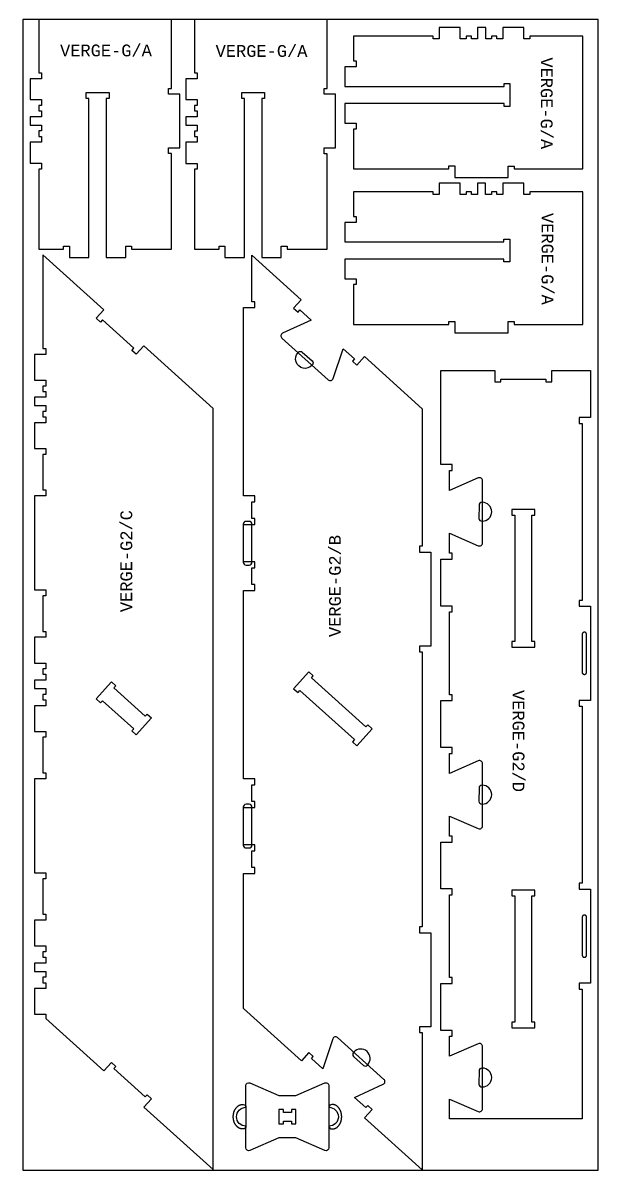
# Model space of a CAD drawing. Extents: x 0 to 12772, y 0 to 23683.
# Drawn here: x 2223 to 3443, y 1291 to 3724 of the extents above; entities that cross this region are included whole.
import ezdxf

# ---------------------------------------------------------------- set-up
doc = ezdxf.new("R2010")
doc.units = 0
for name, color, linetype in [('0_SHEET_SPRUCEPLY_2440X122', 1, 'CONTINUOUS'), ('1_ANYTOOL_1MMDEEP_LABELS_S', 2, 'CONTINUOUS'), ('3_ANYTOOL_CUTTHROUGH_INSID', 4, 'CONTINUOUS'), ('4_ANYTOOL_CUTTHROUGH_OUTSI', 5, 'CONTINUOUS'), ('5_ANYTOOL_HALF_MILL_9MM_IN', 3, 'CONTINUOUS')]:
    doc.layers.add(name, color=color, linetype=linetype)
doc.styles.add('MONOTXT_REGULAR', font='')
doc.styles.get('MONOTXT_REGULAR').set_extended_font_data('Monotxt')

msp = doc.modelspace()

# ---------------------------------------------------------------- linework, layer by layer
at = {"layer": '0_SHEET_SPRUCEPLY_2440X122'}
msp.add_lwpolyline([(2223, 1290.9), (3443, 1290.9), (3443, 3730.9), (2223, 3730.9)], close=True, dxfattribs=at)
at = {"layer": '3_ANYTOOL_CUTTHROUGH_INSID'}
for points in [[(3308.5, 2692.1), (3260.2, 2692.1), (3260.2, 2679.6), (3266.2, 2679.6), (3266.2, 2412.1), (3260.2, 2412.1), (3260.2, 2399.6), (3308.7, 2399.6), (3308.7, 2412.1), (3302.7, 2412.1), (3302.7, 2679.6), (3308.7, 2679.6), (3308.7, 2692.1)], [(3409.2, 2346.9), (3409.2, 2346.8), (3409.2, 2346.7), (3409.2, 2346.6), (3409.3, 2346.5), (3409.3, 2346.3), (3409.3, 2346.2), (3409.3, 2346.1), (3409.3, 2346), (3409.3, 2345.9), (3409.4, 2345.8), (3409.4, 2345.7), (3409.4, 2345.6), (3409.5, 2345.5), (3409.5, 2345.4), (3409.5, 2345.2), (3409.6, 2345.1), (3409.6, 2345), (3409.7, 2344.9), (3409.7, 2344.8), (3409.8, 2344.7), (3409.8, 2344.6), (3409.9, 2344.5), (3409.9, 2344.4), (3410, 2344.3), (3410.1, 2344.2), (3410.1, 2344.1), (3410.2, 2344), (3410.3, 2343.9), (3410.4, 2343.8), (3410.5, 2343.7), (3410.5, 2343.6), (3410.6, 2343.5), (3410.7, 2343.4), (3410.8, 2343.4), (3410.9, 2343.3), (3411, 2343.2), (3411.1, 2343.1), (3411.2, 2343), (3411.3, 2343), (3411.4, 2342.9), (3411.5, 2342.8), (3411.6, 2342.8), (3411.7, 2342.7), (3411.8, 2342.7), (3411.9, 2342.6), (3412, 2342.6), (3412.1, 2342.5), (3412.2, 2342.5), (3412.3, 2342.4), (3412.5, 2342.4), (3412.6, 2342.3), (3412.7, 2342.3), (3412.8, 2342.3), (3412.9, 2342.3), (3413, 2342.2), (3413.1, 2342.2), (3413.2, 2342.2), (3413.3, 2342.2), (3413.4, 2342.2), (3413.6, 2342.1), (3413.7, 2342.1), (3413.8, 2342.1), (3413.9, 2342.1), (3414, 2342.1), (3414.1, 2342.1), (3414.2, 2342.1), (3414.3, 2342.1), (3414.4, 2342.1), (3414.5, 2342.2), (3414.6, 2342.2), (3414.7, 2342.2), (3414.8, 2342.2), (3415, 2342.2), (3415.1, 2342.3), (3415.2, 2342.3), (3415.3, 2342.3), (3415.4, 2342.3), (3415.5, 2342.4), (3415.6, 2342.4), (3415.7, 2342.5), (3415.8, 2342.5), (3416, 2342.6), (3416.1, 2342.6), (3416.2, 2342.7), (3416.3, 2342.7), (3416.4, 2342.8), (3416.5, 2342.8), (3416.6, 2342.9), (3416.7, 2343), (3416.8, 2343), (3416.9, 2343.1), (3417, 2343.2), (3417.1, 2343.3), (3417.2, 2343.4), (3417.3, 2343.4), (3417.3, 2343.5), (3417.4, 2343.6), (3417.5, 2343.7), (3417.6, 2343.8), (3417.7, 2343.9), (3417.7, 2344), (3417.8, 2344.1), (3417.9, 2344.2), (3418, 2344.3), (3418, 2344.4), (3418.1, 2344.5), (3418.1, 2344.6), (3418.2, 2344.7), (3418.3, 2344.8), (3418.3, 2344.9), (3418.4, 2345), (3418.4, 2345.1), (3418.4, 2345.2), (3418.5, 2345.4), (3418.5, 2345.5), (3418.6, 2345.6), (3418.6, 2345.7), (3418.6, 2345.8), (3418.6, 2345.9), (3418.7, 2346), (3418.7, 2346.1), (3418.7, 2346.2), (3418.7, 2346.3), (3418.7, 2346.5), (3418.7, 2346.6), (3418.7, 2346.7), (3418.7, 2346.8), (3418.7, 2346.9), (3418.7, 2426.9), (3418.7, 2427), (3418.7, 2427.1), (3418.7, 2427.2), (3418.7, 2427.3), (3418.7, 2427.4), (3418.7, 2427.5), (3418.7, 2427.6), (3418.7, 2427.7), (3418.6, 2427.9), (3418.6, 2428), (3418.6, 2428.1), (3418.6, 2428.2), (3418.5, 2428.3), (3418.5, 2428.4), (3418.4, 2428.5), (3418.4, 2428.6), (3418.4, 2428.7), (3418.3, 2428.8), (3418.3, 2429), (3418.2, 2429.1), (3418.1, 2429.2), (3418.1, 2429.3), (3418, 2429.4), (3418, 2429.5), (3417.9, 2429.6), (3417.8, 2429.7), (3417.7, 2429.8), (3417.7, 2429.9), (3417.6, 2430), (3417.5, 2430.1), (3417.4, 2430.2), (3417.3, 2430.2), (3417.3, 2430.3), (3417.2, 2430.4), (3417.1, 2430.5), (3417, 2430.6), (3416.9, 2430.6), (3416.8, 2430.7), (3416.7, 2430.8), (3416.6, 2430.9), (3416.5, 2430.9), (3416.4, 2431), (3416.3, 2431), (3416.2, 2431.1), (3416.1, 2431.2), (3416, 2431.2), (3415.8, 2431.3), (3415.7, 2431.3), (3415.6, 2431.3), (3415.5, 2431.4), (3415.4, 2431.4), (3415.3, 2431.4), (3415.2, 2431.5), (3415.1, 2431.5), (3415, 2431.5), (3414.8, 2431.6), (3414.7, 2431.6), (3414.6, 2431.6), (3414.5, 2431.6), (3414.4, 2431.6), (3414.3, 2431.6), (3414.2, 2431.6), (3414.1, 2431.6), (3414, 2431.6), (3413.9, 2431.6), (3413.8, 2431.6), (3413.7, 2431.6), (3413.6, 2431.6), (3413.4, 2431.6), (3413.3, 2431.6), (3413.2, 2431.6), (3413.1, 2431.6), (3413, 2431.5), (3412.9, 2431.5), (3412.8, 2431.5), (3412.7, 2431.4), (3412.6, 2431.4), (3412.5, 2431.4), (3412.3, 2431.3), (3412.2, 2431.3), (3412.1, 2431.3), (3412, 2431.2), (3411.9, 2431.2), (3411.8, 2431.1), (3411.7, 2431), (3411.6, 2431), (3411.5, 2430.9), (3411.4, 2430.9), (3411.3, 2430.8), (3411.2, 2430.7), (3411.1, 2430.6), (3411, 2430.6), (3410.9, 2430.5), (3410.8, 2430.4), (3410.7, 2430.3), (3410.6, 2430.2), (3410.5, 2430.2), (3410.5, 2430.1), (3410.4, 2430), (3410.3, 2429.9), (3410.2, 2429.8), (3410.1, 2429.7), (3410.1, 2429.6), (3410, 2429.5), (3409.9, 2429.4), (3409.9, 2429.3), (3409.8, 2429.2), (3409.8, 2429.1), (3409.7, 2429), (3409.7, 2428.8), (3409.6, 2428.7), (3409.6, 2428.6), (3409.5, 2428.5), (3409.5, 2428.4), (3409.5, 2428.3), (3409.4, 2428.2), (3409.4, 2428.1), (3409.4, 2428), (3409.3, 2427.9), (3409.3, 2427.7), (3409.3, 2427.6), (3409.3, 2427.5), (3409.3, 2427.4), (3409.3, 2427.3), (3409.2, 2427.2), (3409.2, 2427.1), (3409.2, 2427), (3409.2, 2426.9)], [(2931.3, 2190.9), (2963.8, 2227), (2954.5, 2235.4), (2950.5, 2230.9), (2834.9, 2334.9), (2838.9, 2339.4), (2829.6, 2347.8), (2797.2, 2311.7), (2806.5, 2303.4), (2810.5, 2307.8), (2926.1, 2203.8), (2922, 2199.3)], [(2391.5, 2286.4), (2387.4, 2282), (2378.2, 2290.3), (2410.6, 2326.4), (2419.9, 2318), (2415.9, 2313.6), (2482.4, 2253.7), (2486.4, 2258.1), (2495.7, 2249.8), (2463.2, 2213.7), (2454, 2222.1), (2458, 2226.5)], [(3308.5, 1884.7), (3260.2, 1884.7), (3260.2, 1872.2), (3266.2, 1872.2), (3266.2, 1604.7), (3260.2, 1604.7), (3260.2, 1592.2), (3308.7, 1592.2), (3308.7, 1604.7), (3302.7, 1604.7), (3302.7, 1872.2), (3308.7, 1872.2), (3308.7, 1884.7)], [(3409.2, 1746.9), (3409.2, 1746.8), (3409.2, 1746.7), (3409.2, 1746.6), (3409.3, 1746.5), (3409.3, 1746.3), (3409.3, 1746.2), (3409.3, 1746.1), (3409.3, 1746), (3409.3, 1745.9), (3409.4, 1745.8), (3409.4, 1745.7), (3409.4, 1745.6), (3409.5, 1745.5), (3409.5, 1745.4), (3409.5, 1745.2), (3409.6, 1745.1), (3409.6, 1745), (3409.7, 1744.9), (3409.7, 1744.8), (3409.8, 1744.7), (3409.8, 1744.6), (3409.9, 1744.5), (3409.9, 1744.4), (3410, 1744.3), (3410.1, 1744.2), (3410.1, 1744.1), (3410.2, 1744), (3410.3, 1743.9), (3410.4, 1743.8), (3410.5, 1743.7), (3410.5, 1743.6), (3410.6, 1743.5), (3410.7, 1743.4), (3410.8, 1743.4), (3410.9, 1743.3), (3411, 1743.2), (3411.1, 1743.1), (3411.2, 1743), (3411.3, 1743), (3411.4, 1742.9), (3411.5, 1742.8), (3411.6, 1742.8), (3411.7, 1742.7), (3411.8, 1742.7), (3411.9, 1742.6), (3412, 1742.6), (3412.1, 1742.5), (3412.2, 1742.5), (3412.3, 1742.4), (3412.5, 1742.4), (3412.6, 1742.3), (3412.7, 1742.3), (3412.8, 1742.3), (3412.9, 1742.3), (3413, 1742.2), (3413.1, 1742.2), (3413.2, 1742.2), (3413.3, 1742.2), (3413.4, 1742.2), (3413.6, 1742.1), (3413.7, 1742.1), (3413.8, 1742.1), (3413.9, 1742.1), (3414, 1742.1), (3414.1, 1742.1), (3414.2, 1742.1), (3414.3, 1742.1), (3414.4, 1742.1), (3414.5, 1742.2), (3414.6, 1742.2), (3414.7, 1742.2), (3414.8, 1742.2), (3415, 1742.2), (3415.1, 1742.3), (3415.2, 1742.3), (3415.3, 1742.3), (3415.4, 1742.3), (3415.5, 1742.4), (3415.6, 1742.4), (3415.7, 1742.5), (3415.8, 1742.5), (3416, 1742.6), (3416.1, 1742.6), (3416.2, 1742.7), (3416.3, 1742.7), (3416.4, 1742.8), (3416.5, 1742.8), (3416.6, 1742.9), (3416.7, 1743), (3416.8, 1743), (3416.9, 1743.1), (3417, 1743.2), (3417.1, 1743.3), (3417.2, 1743.4), (3417.3, 1743.4), (3417.3, 1743.5), (3417.4, 1743.6), (3417.5, 1743.7), (3417.6, 1743.8), (3417.7, 1743.9), (3417.7, 1744), (3417.8, 1744.1), (3417.9, 1744.2), (3418, 1744.3), (3418, 1744.4), (3418.1, 1744.5), (3418.1, 1744.6), (3418.2, 1744.7), (3418.3, 1744.8), (3418.3, 1744.9), (3418.4, 1745), (3418.4, 1745.1), (3418.4, 1745.2), (3418.5, 1745.4), (3418.5, 1745.5), (3418.6, 1745.6), (3418.6, 1745.7), (3418.6, 1745.8), (3418.6, 1745.9), (3418.7, 1746), (3418.7, 1746.1), (3418.7, 1746.2), (3418.7, 1746.3), (3418.7, 1746.5), (3418.7, 1746.6), (3418.7, 1746.7), (3418.7, 1746.8), (3418.7, 1746.9), (3418.7, 1826.9), (3418.7, 1827), (3418.7, 1827.1), (3418.7, 1827.2), (3418.7, 1827.3), (3418.7, 1827.4), (3418.7, 1827.5), (3418.7, 1827.6), (3418.7, 1827.7), (3418.6, 1827.9), (3418.6, 1828), (3418.6, 1828.1), (3418.6, 1828.2), (3418.5, 1828.3), (3418.5, 1828.4), (3418.4, 1828.5), (3418.4, 1828.6), (3418.4, 1828.7), (3418.3, 1828.8), (3418.3, 1829), (3418.2, 1829.1), (3418.1, 1829.2), (3418.1, 1829.3), (3418, 1829.4), (3418, 1829.5), (3417.9, 1829.6), (3417.8, 1829.7), (3417.7, 1829.8), (3417.7, 1829.9), (3417.6, 1830), (3417.5, 1830.1), (3417.4, 1830.2), (3417.3, 1830.2), (3417.3, 1830.3), (3417.2, 1830.4), (3417.1, 1830.5), (3417, 1830.6), (3416.9, 1830.6), (3416.8, 1830.7), (3416.7, 1830.8), (3416.6, 1830.9), (3416.5, 1830.9), (3416.4, 1831), (3416.3, 1831), (3416.2, 1831.1), (3416.1, 1831.2), (3416, 1831.2), (3415.8, 1831.3), (3415.7, 1831.3), (3415.6, 1831.3), (3415.5, 1831.4), (3415.4, 1831.4), (3415.3, 1831.4), (3415.2, 1831.5), (3415.1, 1831.5), (3415, 1831.5), (3414.8, 1831.6), (3414.7, 1831.6), (3414.6, 1831.6), (3414.5, 1831.6), (3414.4, 1831.6), (3414.3, 1831.6), (3414.2, 1831.6), (3414.1, 1831.6), (3414, 1831.6), (3413.9, 1831.6), (3413.8, 1831.6), (3413.7, 1831.6), (3413.6, 1831.6), (3413.4, 1831.6), (3413.3, 1831.6), (3413.2, 1831.6), (3413.1, 1831.6), (3413, 1831.5), (3412.9, 1831.5), (3412.8, 1831.5), (3412.7, 1831.4), (3412.6, 1831.4), (3412.5, 1831.4), (3412.3, 1831.3), (3412.2, 1831.3), (3412.1, 1831.3), (3412, 1831.2), (3411.9, 1831.2), (3411.8, 1831.1), (3411.7, 1831), (3411.6, 1831), (3411.5, 1830.9), (3411.4, 1830.9), (3411.3, 1830.8), (3411.2, 1830.7), (3411.1, 1830.6), (3411, 1830.6), (3410.9, 1830.5), (3410.8, 1830.4), (3410.7, 1830.3), (3410.6, 1830.2), (3410.5, 1830.2), (3410.5, 1830.1), (3410.4, 1830), (3410.3, 1829.9), (3410.2, 1829.8), (3410.1, 1829.7), (3410.1, 1829.6), (3410, 1829.5), (3409.9, 1829.4), (3409.9, 1829.3), (3409.8, 1829.2), (3409.8, 1829.1), (3409.7, 1829), (3409.7, 1828.8), (3409.6, 1828.7), (3409.6, 1828.6), (3409.5, 1828.5), (3409.5, 1828.4), (3409.5, 1828.3), (3409.4, 1828.2), (3409.4, 1828.1), (3409.4, 1828), (3409.3, 1827.9), (3409.3, 1827.7), (3409.3, 1827.6), (3409.3, 1827.5), (3409.3, 1827.4), (3409.3, 1827.3), (3409.2, 1827.2), (3409.2, 1827.1), (3409.2, 1827), (3409.2, 1826.9)], [(2792.6, 1413.3), (2775.6, 1413.3), (2775.6, 1419), (2766.1, 1419), (2766.1, 1389), (2775.6, 1389), (2775.6, 1394.8), (2792.6, 1394.8), (2792.6, 1389.1), (2802.1, 1389.1), (2802.1, 1419.1), (2792.6, 1419.1)]]:
    msp.add_lwpolyline(points, close=True, dxfattribs=at)
at = {"layer": '4_ANYTOOL_CUTTHROUGH_OUTSI'}
for points in [[(2256.6, 3730.7), (2256.6, 3618.1), (2262.6, 3618.1), (2262.6, 3605.6), (2238.6, 3605.6), (2238.6, 3561.2), (2262.6, 3561.2), (2262.6, 3548.7), (2256.6, 3548.7), (2256.6, 3537.2), (2262.6, 3537.2), (2262.6, 3524.7), (2238.6, 3524.7), (2238.6, 3507.2), (2262.6, 3507.2), (2262.6, 3494.7), (2256.6, 3494.7), (2256.6, 3483.2), (2262.6, 3483.2), (2262.6, 3470.7), (2238.6, 3470.7), (2238.6, 3426.1), (2262.6, 3426.1), (2262.6, 3413.6), (2256.6, 3413.6), (2256.6, 3244.2), (2309.1, 3244.2), (2309.1, 3250.2), (2321.6, 3250.2), (2321.6, 3226.2), (2363.1, 3226.2), (2363.1, 3563.6), (2357.1, 3563.6), (2357.1, 3576.1), (2405.6, 3576.1), (2405.6, 3563.6), (2399.6, 3563.6), (2399.6, 3226.2), (2441.1, 3226.2), (2441.1, 3250.2), (2453.6, 3250.2), (2453.6, 3244.2), (2538.1, 3244.2), (2538.1, 3262), (2538.1, 3446.6), (2532.1, 3446.6), (2532.1, 3459.1), (2556.1, 3459.1), (2556.1, 3572.6), (2532.1, 3572.6), (2532.1, 3585.1), (2538.1, 3585.1), (2538.1, 3730.7)], [(2586.6, 3730.6), (2586.6, 3618), (2592.6, 3618), (2592.6, 3605.5), (2568.6, 3605.5), (2568.6, 3561.1), (2592.6, 3561.1), (2592.6, 3548.6), (2586.6, 3548.6), (2586.6, 3537.1), (2592.6, 3537.1), (2592.6, 3524.6), (2568.6, 3524.6), (2568.6, 3507.1), (2592.6, 3507.1), (2592.6, 3494.6), (2586.6, 3494.6), (2586.6, 3483.1), (2592.6, 3483.1), (2592.6, 3470.6), (2568.6, 3470.6), (2568.6, 3426), (2592.6, 3426), (2592.6, 3413.5), (2586.6, 3413.5), (2586.6, 3244.1), (2639.1, 3244.1), (2639.1, 3250.1), (2651.6, 3250.1), (2651.6, 3226.1), (2693.1, 3226.1), (2693.1, 3563.5), (2687.1, 3563.5), (2687.1, 3576), (2735.6, 3576), (2735.6, 3563.5), (2729.6, 3563.5), (2729.6, 3226.1), (2771.1, 3226.1), (2771.1, 3250.1), (2783.6, 3250.1), (2783.6, 3244.1), (2868.1, 3244.1), (2868.1, 3261.9), (2868.1, 3446.5), (2862.1, 3446.5), (2862.1, 3459), (2886.1, 3459), (2886.1, 3572.5), (2862.1, 3572.5), (2862.1, 3585), (2868.1, 3585), (2868.1, 3730.6)]]:
    msp.add_lwpolyline(points, dxfattribs=at)
for points in [[(3410.6, 3695.8), (3298, 3695.8), (3298, 3689.8), (3285.5, 3689.8), (3285.5, 3713.8), (3241.1, 3713.8), (3241.1, 3689.8), (3228.6, 3689.8), (3228.6, 3695.8), (3217.1, 3695.8), (3217.1, 3689.8), (3204.6, 3689.8), (3204.6, 3713.8), (3187.1, 3713.8), (3187.1, 3689.8), (3174.6, 3689.8), (3174.6, 3695.8), (3163.1, 3695.8), (3163.1, 3689.8), (3150.6, 3689.8), (3150.6, 3713.8), (3106, 3713.8), (3106, 3689.8), (3093.5, 3689.8), (3093.5, 3695.8), (2924.1, 3695.8), (2924.1, 3643.3), (2930.1, 3643.3), (2930.1, 3630.8), (2906.1, 3630.8), (2906.1, 3589.3), (3243.5, 3589.3), (3243.5, 3595.3), (3256, 3595.3), (3256, 3546.8), (3243.5, 3546.8), (3243.5, 3552.8), (2906.1, 3552.8), (2906.1, 3511.3), (2930.1, 3511.3), (2930.1, 3498.8), (2924.1, 3498.8), (2924.1, 3414.4), (2941.9, 3414.4), (3126.5, 3414.4), (3126.5, 3420.4), (3139, 3420.4), (3139, 3396.3), (3252.5, 3396.3), (3252.5, 3420.3), (3265, 3420.3), (3265, 3414.3), (3410.6, 3414.3)], [(3410.5, 3365.8), (3297.9, 3365.8), (3297.9, 3359.8), (3285.4, 3359.8), (3285.4, 3383.8), (3241, 3383.8), (3241, 3359.8), (3228.5, 3359.8), (3228.5, 3365.8), (3217, 3365.8), (3217, 3359.8), (3204.5, 3359.8), (3204.5, 3383.8), (3187, 3383.8), (3187, 3359.8), (3174.5, 3359.8), (3174.5, 3365.8), (3163, 3365.8), (3163, 3359.8), (3150.5, 3359.8), (3150.5, 3383.8), (3105.9, 3383.8), (3105.9, 3359.8), (3093.4, 3359.8), (3093.4, 3365.8), (2924, 3365.8), (2924, 3313.3), (2930, 3313.3), (2930, 3300.8), (2906, 3300.8), (2906, 3259.3), (3243.4, 3259.3), (3243.4, 3265.3), (3255.9, 3265.3), (3255.9, 3216.8), (3243.4, 3216.8), (3243.4, 3222.8), (2906, 3222.8), (2906, 3181.3), (2930, 3181.3), (2930, 3168.8), (2924, 3168.8), (2924, 3084.4), (2941.8, 3084.4), (3126.4, 3084.4), (3126.4, 3090.4), (3138.9, 3090.4), (3138.9, 3066.3), (3252.4, 3066.3), (3252.4, 3090.3), (3264.9, 3090.3), (3264.9, 3084.3), (3410.5, 3084.3)], [(2271.2, 2120.8), (2247.2, 2120.8), (2247.2, 1921.3), (2271.2, 1921.3), (2271.2, 1908.8), (2265.2, 1908.8), (2265.2, 1833.3), (2271.2, 1833.3), (2271.2, 1820.8), (2247.2, 1820.8), (2247.2, 1766.3), (2271.2, 1766.3), (2271.2, 1753.8), (2265.2, 1753.8), (2265.2, 1742.3), (2271.2, 1742.3), (2271.2, 1729.8), (2247.2, 1729.8), (2247.2, 1712.3), (2271.2, 1712.3), (2271.2, 1699.8), (2265.2, 1699.8), (2265.2, 1688.3), (2271.2, 1688.3), (2271.2, 1675.8), (2247.2, 1675.8), (2247.2, 1621.3), (2271.2, 1621.3), (2271.2, 1612.3), (2394.6, 1501.1), (2410.7, 1519), (2419.9, 1510.6), (2415.9, 1506.1), (2482.4, 1446.2), (2486.5, 1450.7), (2495.7, 1442.3), (2479.7, 1424.5), (2626.7, 1292.2), (2626.7, 2906.2), (2479.3, 3038.9), (2463.3, 3021.1), (2454, 3029.4), (2458, 3033.9), (2391.5, 3093.8), (2387.5, 3089.3), (2378.2, 3097.7), (2394.3, 3115.5), (2265.2, 3231.7), (2265.2, 3033.3), (2271.2, 3033.3), (2271.2, 3020.8), (2247.2, 3020.8), (2247.2, 2966.3), (2271.2, 2966.3), (2271.2, 2953.8), (2265.2, 2953.8), (2265.2, 2942.3), (2271.2, 2942.3), (2271.2, 2929.8), (2247.2, 2929.8), (2247.2, 2912.3), (2271.2, 2912.3), (2271.2, 2899.8), (2265.2, 2899.8), (2265.2, 2888.3), (2271.2, 2888.3), (2271.2, 2875.8), (2247.2, 2875.8), (2247.2, 2821.3), (2271.2, 2821.3), (2271.2, 2808.8), (2265.2, 2808.8), (2265.2, 2733.3), (2271.2, 2733.3), (2271.2, 2720.8), (2247.2, 2720.8), (2247.2, 2521.3), (2271.2, 2521.3), (2271.2, 2508.8), (2265.2, 2508.8), (2265.2, 2433.3), (2271.2, 2433.3), (2271.2, 2420.8), (2247.2, 2420.8), (2247.2, 2366.3), (2271.2, 2366.3), (2271.2, 2353.8), (2265.2, 2353.8), (2265.2, 2342.3), (2271.2, 2342.3), (2271.2, 2329.8), (2247.2, 2329.8), (2247.2, 2312.3), (2271.2, 2312.3), (2271.2, 2299.8), (2265.2, 2299.8), (2265.2, 2288.3), (2271.2, 2288.3), (2271.2, 2275.8), (2247.2, 2275.8), (2247.2, 2221.3), (2271.2, 2221.3), (2271.2, 2208.8), (2265.2, 2208.8), (2265.2, 2133.3), (2271.2, 2133.3)]]:
    msp.add_lwpolyline(points, close=True, dxfattribs=at)
for points in [[(2773.9, 3065.7, 0.539734), (2772.3, 3055.4), (2870.7, 2966.8, 0.539734), (2880.8, 2969.5), (2902, 3032.8), (2926.1, 3011.2), (2922, 3006.7), (2931.3, 2998.3), (2947.4, 3016.2), (3070.2, 2905.6), (3070.2, 2614.2), (3064.2, 2614.2), (3064.2, 2601.7), (3088.2, 2601.7), (3088.2, 2402.2), (3064.2, 2402.2), (3064.2, 2389.7), (3070.2, 2389.7), (3070.2, 1806.8), (3064.2, 1806.8), (3064.2, 1794.3), (3088.2, 1794.3), (3088.2, 1594.8), (3064.2, 1594.8), (3064.2, 1582.3), (3070.2, 1582.3), (3070.2, 1291.5), (2947.7, 1401.8), (2963.8, 1419.6), (2954.5, 1428), (2954.3, 1427.8), (2950.5, 1423.5), (2926.5, 1445.1), (2987.2, 1472.9), (2987.2, 1472.9, 0.539734), (2988.8, 1483.2), (2890.4, 1571.8, 0.539734), (2880.3, 1569.2), (2859, 1505.9), (2834.9, 1527.6), (2838.9, 1532), (2829.6, 1540.4), (2813.6, 1522.6), (2690.7, 1633.2), (2690.7, 1920.1), (2714.7, 1920.1), (2714.7, 1932.6), (2708.7, 1932.6), (2708.7, 1968.1), (2714.7, 1968.1), (2714.7, 1980.6), (2690.7, 1980.6), (2690.7, 2060.1), (2714.7, 2060.1), (2714.7, 2072.6), (2708.7, 2072.6), (2708.7, 2108.1), (2714.7, 2108.1), (2714.7, 2120.6), (2690.7, 2120.6), (2690.7, 2520.1), (2714.7, 2520.1), (2714.7, 2532.6), (2708.7, 2532.6), (2708.7, 2568.1), (2714.7, 2568.1), (2714.7, 2580.6), (2690.7, 2580.6), (2690.7, 2660.1), (2714.7, 2660.1), (2714.7, 2672.6), (2708.7, 2672.6), (2708.7, 2708.1), (2714.7, 2708.1), (2714.7, 2720.6), (2690.7, 2720.6), (2690.7, 3120.1), (2714.7, 3120.1), (2714.7, 3132.6), (2708.7, 3132.6), (2708.7, 3231.1), (2813.2, 3136.9), (2797.2, 3119.1), (2806.5, 3110.7), (2810.5, 3115.2), (2834.6, 3093.5), (2773.9, 3065.7)], [(3127.7, 1574.6, 0.000007), (3133.5, 1574.6), (3133.7, 1574.6), (3133.7, 1587.1), (3109.7, 1587.1), (3109.7, 1686.6), (3133.7, 1686.6), (3133.7, 1699.1), (3127.7, 1699.1), (3127.7, 1874.6), (3133.7, 1874.6), (3133.7, 1887.1), (3109.7, 1887.1), (3109.7, 1986.6), (3133.7, 1986.6), (3133.7, 1999.1), (3133.5, 1999.1, 0.000008), (3127.7, 1999.1), (3127.7, 2041.5), (3189, 2015, 0.539734), (3197.7, 2020.7), (3197.7, 2153.1, 0.539734), (3189, 2158.8), (3127.7, 2132.3), (3127.7, 2174.6, 0.000007), (3133.5, 2174.6), (3133.7, 2174.6), (3133.7, 2187.1), (3109.7, 2187.1), (3109.7, 2286.6), (3133.7, 2286.6), (3133.7, 2299.1), (3127.7, 2299.1), (3127.7, 2474.6), (3133.7, 2474.6), (3133.7, 2487.1), (3109.7, 2487.1), (3109.7, 2586.6), (3133.7, 2586.6), (3133.7, 2599.1), (3133.5, 2599.1, 0.000008), (3127.7, 2599.1), (3127.7, 2641.5), (3189, 2615, 0.539734), (3197.7, 2620.7), (3197.7, 2753.1, 0.539734), (3189, 2758.8), (3127.7, 2732.3), (3127.7, 2774.6, 0.000007), (3133.5, 2774.6), (3133.7, 2774.6), (3133.7, 2787.1), (3109.7, 2787.1), (3109.7, 2986.6), (3224.2, 2986.6), (3224.2, 2962.6), (3236.7, 2962.6), (3236.7, 2968.6), (3332.2, 2968.6), (3332.2, 2962.6), (3344.7, 2962.6), (3344.7, 2986.6), (3427.2, 2986.6), (3427.2, 2887.1), (3403.2, 2887.1), (3403.2, 2874.6), (3409.2, 2874.6), (3409.2, 2499.1), (3403.2, 2499.1), (3403.2, 2486.6), (3427.2, 2486.6), (3427.2, 2287.1), (3403.2, 2287.1), (3403.2, 2274.6), (3409.2, 2274.6), (3409.2, 1899.1, 0.000012), (3403.5, 1899.1), (3403.2, 1899.1), (3403.2, 1886.6), (3427.2, 1886.6), (3427.2, 1687.1), (3403.2, 1687.1), (3403.2, 1674.6), (3409.2, 1674.6), (3409.2, 1399.8), (3127.7, 1399.8), (3127.7, 1441.5), (3189, 1415, 0.539734), (3197.7, 1420.7), (3197.7, 1553.1, 0.539734), (3189, 1558.8), (3127.7, 1532.3)], [(2872.1, 1337.8, -0.539734), (2863.7, 1332.3), (2802.1, 1359), (2766.1, 1359), (2704.5, 1332.3, -0.539734), (2696.1, 1337.8), (2696.1, 1384, -1), (2696.1, 1424), (2696.1, 1470.2, -0.539734), (2704.5, 1475.7), (2766.1, 1449), (2802.1, 1449), (2863.7, 1475.7, -0.539734), (2872.1, 1470.2), (2872.1, 1424, -1), (2872.1, 1384)]]:
    msp.add_lwpolyline(points, format="xyb", close=True, dxfattribs=at)
at = {"layer": '5_ANYTOOL_HALF_MILL_9MM_IN'}
for points in [[(2836.3, 2997.8, -1), (2806.5, 3024.6), (2807.2, 3025.3, -0.413668), (2815.6, 3025.7), (2836.5, 3007, -0.41476), (2836.9, 2998.5)], [(3197.4, 2667.1, 1), (3197.4, 2707.1), (3196.5, 2707.1, 0.413668), (3190.5, 2701.1), (3190.4, 2673.1, 0.41476), (3196.4, 2667.1)], [(2708.7, 2660.6, 0.414214), (2702.7, 2666.6), (2696.2, 2666.6, 0.414214), (2690.2, 2660.6), (2690.2, 2580.1, 0.414214), (2696.2, 2574.1), (2702.7, 2574.1, 0.414214), (2708.7, 2580.1)], [(3197.4, 2067.1, 1), (3197.4, 2107.1), (3196.5, 2107.1, 0.413668), (3190.5, 2101.1), (3190.4, 2073.1, 0.41476), (3196.4, 2067.1)], [(2708.7, 2060.6, 0.414214), (2702.7, 2066.6), (2696.2, 2066.6, 0.414214), (2690.2, 2060.6), (2690.2, 1980.1, 0.414214), (2696.2, 1974.1), (2702.7, 1974.1, 0.414214), (2708.7, 1980.1)], [(2954.4, 1514.2, 1), (2924.6, 1541), (2924, 1540.3, 0.413668), (2924.4, 1531.8), (2945.2, 1513, 0.41476), (2953.7, 1513.5)], [(3197.4, 1467.1, 1), (3197.4, 1507.1), (3196.5, 1507.1, 0.413668), (3190.5, 1501.1), (3190.4, 1473.1, 0.41476), (3196.4, 1467.1)], [(2689.1, 1378), (2688.7, 1378), (2688.2, 1378), (2687.8, 1378), (2687.3, 1378.1), (2686.9, 1378.2), (2686.4, 1378.2), (2685.9, 1378.3), (2685.5, 1378.4), (2685, 1378.5), (2684.6, 1378.7), (2684.1, 1378.8), (2683.6, 1379), (2683.2, 1379.2), (2682.7, 1379.4), (2682.2, 1379.6), (2681.8, 1379.8), (2681.3, 1380.1), (2680.9, 1380.3), (2680.4, 1380.6), (2679.9, 1380.9), (2679.5, 1381.2), (2679.1, 1381.5), (2678.6, 1381.9), (2678.2, 1382.2), (2677.8, 1382.6), (2677.3, 1383), (2676.9, 1383.4), (2676.5, 1383.8), (2676.1, 1384.2), (2675.7, 1384.7), (2675.4, 1385.1), (2675, 1385.6), (2674.6, 1386.1), (2674.3, 1386.6), (2673.9, 1387.1), (2673.6, 1387.6), (2673.3, 1388.1), (2673, 1388.7), (2672.7, 1389.2), (2672.4, 1389.8), (2672.1, 1390.3), (2671.9, 1390.9), (2671.6, 1391.5), (2671.4, 1392), (2671.2, 1392.6), (2670.9, 1393.2), (2670.7, 1393.8), (2670.5, 1394.4), (2670.4, 1395), (2670.2, 1395.6), (2670.1, 1396.2), (2669.9, 1396.8), (2669.8, 1397.4), (2669.7, 1398), (2669.6, 1398.7), (2669.5, 1399.3), (2669.4, 1399.9), (2669.3, 1400.5), (2669.3, 1401.1), (2669.2, 1401.7), (2669.2, 1402.2), (2669.2, 1402.8), (2669.1, 1404), (2669.2, 1405.1), (2669.2, 1405.7), (2669.2, 1406.3), (2669.3, 1406.9), (2669.3, 1407.5), (2669.4, 1408.1), (2669.5, 1408.7), (2669.6, 1409.3), (2669.7, 1409.9), (2669.8, 1410.5), (2669.9, 1411.1), (2670.1, 1411.8), (2670.2, 1412.4), (2670.4, 1413), (2670.6, 1413.6), (2670.7, 1414.2), (2670.9, 1414.8), (2671.2, 1415.3), (2671.4, 1415.9), (2671.6, 1416.5), (2671.9, 1417.1), (2672.1, 1417.7), (2672.4, 1418.2), (2672.7, 1418.8), (2673, 1419.3), (2673.3, 1419.9), (2673.6, 1420.4), (2674, 1420.9), (2674.3, 1421.4), (2674.7, 1421.9), (2675, 1422.4), (2675.4, 1422.8), (2675.8, 1423.3), (2676.2, 1423.7), (2676.6, 1424.2), (2677, 1424.6), (2677.4, 1425), (2677.8, 1425.4), (2678.2, 1425.8), (2678.6, 1426.1), (2679.1, 1426.4), (2679.5, 1426.8), (2680, 1427.1), (2680.4, 1427.4), (2680.9, 1427.7), (2681.3, 1427.9), (2681.8, 1428.2), (2682.3, 1428.4), (2682.7, 1428.6), (2683.2, 1428.8), (2683.7, 1429), (2684.1, 1429.2), (2684.6, 1429.3), (2685.1, 1429.4), (2685.5, 1429.6), (2686, 1429.7), (2686.5, 1429.7), (2686.9, 1429.8), (2687.4, 1429.9), (2687.8, 1429.9), (2688.3, 1430), (2688.7, 1430), (2689.2, 1430), (2690.1, 1430, -0.413668), (2696.1, 1424), (2696.1, 1384, -0.41476), (2690.1, 1378)], [(2879.1, 1378), (2879.5, 1378), (2880, 1378), (2880.4, 1378), (2880.9, 1378.1), (2881.4, 1378.2), (2881.8, 1378.2), (2882.3, 1378.3), (2882.7, 1378.4), (2883.2, 1378.5), (2883.7, 1378.7), (2884.1, 1378.8), (2884.6, 1379), (2885.1, 1379.2), (2885.5, 1379.4), (2886, 1379.6), (2886.5, 1379.8), (2886.9, 1380.1), (2887.4, 1380.3), (2887.8, 1380.6), (2888.3, 1380.9), (2888.7, 1381.2), (2889.2, 1381.5), (2889.6, 1381.9), (2890, 1382.2), (2890.5, 1382.6), (2890.9, 1383), (2891.3, 1383.4), (2891.7, 1383.8), (2892.1, 1384.2), (2892.5, 1384.7), (2892.9, 1385.1), (2893.2, 1385.6), (2893.6, 1386.1), (2893.9, 1386.6), (2894.3, 1387.1), (2894.6, 1387.6), (2894.9, 1388.1), (2895.2, 1388.7), (2895.5, 1389.2), (2895.8, 1389.8), (2896.1, 1390.3), (2896.4, 1390.9), (2896.6, 1391.5), (2896.8, 1392), (2897.1, 1392.6), (2897.3, 1393.2), (2897.5, 1393.8), (2897.7, 1394.4), (2897.8, 1395), (2898, 1395.6), (2898.2, 1396.2), (2898.3, 1396.8), (2898.4, 1397.4), (2898.5, 1398), (2898.6, 1398.7), (2898.7, 1399.3), (2898.8, 1399.9), (2898.9, 1400.5), (2898.9, 1401.1), (2899, 1401.7), (2899, 1402.2), (2899.1, 1402.8), (2899.1, 1404), (2899.1, 1405.1), (2899, 1405.7), (2899, 1406.3), (2898.9, 1406.9), (2898.9, 1407.5), (2898.8, 1408.1), (2898.7, 1408.7), (2898.6, 1409.3), (2898.5, 1409.9), (2898.4, 1410.5), (2898.3, 1411.1), (2898.2, 1411.8), (2898, 1412.4), (2897.8, 1413), (2897.7, 1413.6), (2897.5, 1414.2), (2897.3, 1414.8), (2897.1, 1415.3), (2896.8, 1415.9), (2896.6, 1416.5), (2896.3, 1417.1), (2896.1, 1417.7), (2895.8, 1418.2), (2895.5, 1418.8), (2895.2, 1419.3), (2894.9, 1419.9), (2894.6, 1420.4), (2894.3, 1420.9), (2893.9, 1421.4), (2893.6, 1421.9), (2893.2, 1422.4), (2892.8, 1422.8), (2892.5, 1423.3), (2892.1, 1423.7), (2891.7, 1424.2), (2891.3, 1424.6), (2890.9, 1425), (2890.4, 1425.4), (2890, 1425.8), (2889.6, 1426.1), (2889.1, 1426.4), (2888.7, 1426.8), (2888.2, 1427.1), (2887.8, 1427.4), (2887.3, 1427.7), (2886.9, 1427.9), (2886.4, 1428.2), (2886, 1428.4), (2885.5, 1428.6), (2885, 1428.8), (2884.6, 1429), (2884.1, 1429.2), (2883.6, 1429.3), (2883.2, 1429.4), (2882.7, 1429.6), (2882.2, 1429.7), (2881.8, 1429.7), (2881.3, 1429.8), (2880.8, 1429.9), (2880.4, 1429.9), (2879.9, 1430), (2879.5, 1430), (2879, 1430), (2878.1, 1430, 0.413668), (2872.1, 1424), (2872.1, 1384, 0.41476), (2878.1, 1378)]]:
    msp.add_lwpolyline(points, format="xyb", close=True, dxfattribs=at)

# ---------------------------------------------------------------- texts
at = {"layer": '1_ANYTOOL_1MMDEEP_LABELS_S', "char_height": 25, "width": 486.757, "attachment_point": 5, "style": 'MONOTXT_REGULAR'}
for insert in [(2399.1, 3665.3), (2729.1, 3664.2)]:
    msp.add_mtext('VERGE-G/A', dxfattribs=dict(at, insert=insert))
at = {"layer": '1_ANYTOOL_1MMDEEP_LABELS_S', "char_height": 25, "attachment_point": 5, "style": 'MONOTXT_REGULAR'}
for s, insert, width, rotation in [('VERGE-G/A', (3333.9, 3553.4), 486.757, 270), ('VERGE-G/A', (3335.6, 3223.4), 486.757, 270), ('VERGE-G2/C', (2442.4, 2582.4), 536.757, 90), ('VERGE-G2/B', (2885, 2529.6), 537.027, 90), ('VERGE-G2/D', (3274.1, 2200.9), 537.027, 270)]:
    msp.add_mtext(s, dxfattribs=dict(at, insert=insert, width=width, rotation=rotation))

doc.saveas('drawing.dxf')
